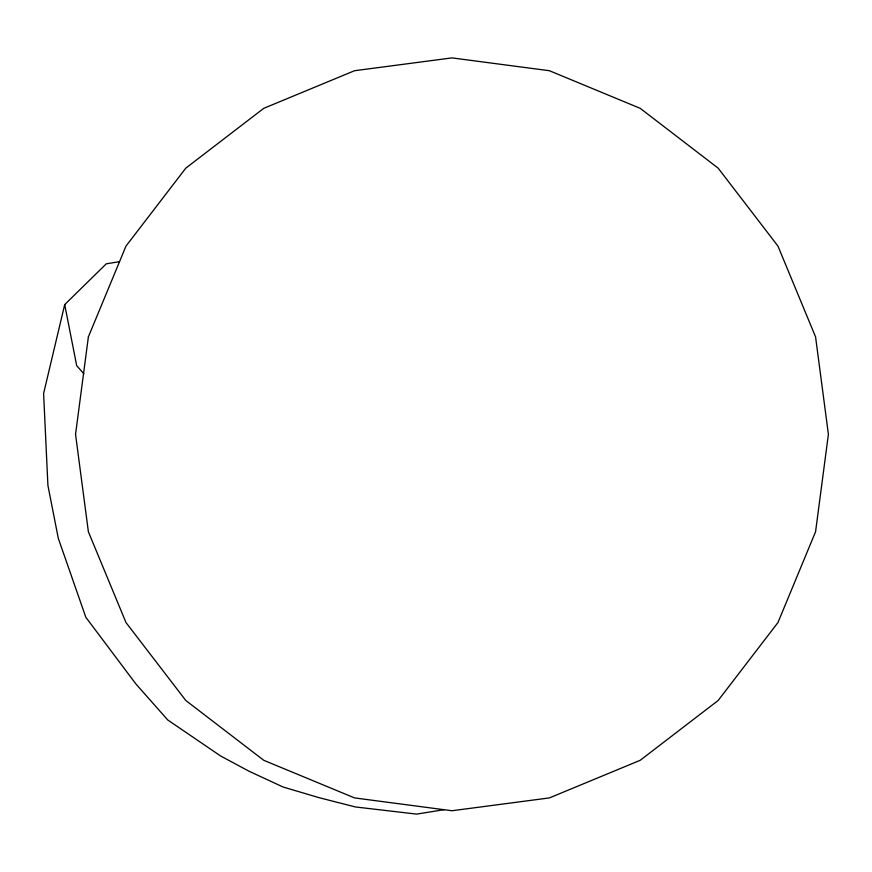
<?xml version="1.0" encoding="UTF-8"?>
<svg xmlns="http://www.w3.org/2000/svg" width="872" height="872" viewBox="0 0 872 872"><rect width="100%" height="100%" fill="white"/><g stroke="black" fill="none" stroke-linecap="round" stroke-linejoin="round"><path stroke-width="1.31" d="M119.551 261.665L106.297 263.802L64.702 304.601L43.6 393.501L47.916 485.421L58.293 538.307L85.827 617.267L135.912 683.986L167.784 720L220.671 756.013L249 771.208L283.095 787.013L318.705 797.575L355.351 806.949L416.62 814.11L444.055 809.685M83.876 373.772L76.692 365.662L64.702 304.601M88.377 336.886L75.548 434.321L88.377 531.746L125.982 622.532L185.801 700.489L263.769 760.308L354.555 797.913L451.979 810.742L549.404 797.913L640.19 760.308L718.147 700.489L777.966 622.532L815.571 531.746L828.4 434.321L815.571 336.886L777.966 246.1L718.147 168.143L640.19 108.324L549.404 70.719L451.979 57.89L354.555 70.719L263.769 108.324L185.801 168.143L125.982 246.1L88.377 336.886"/></g></svg>
